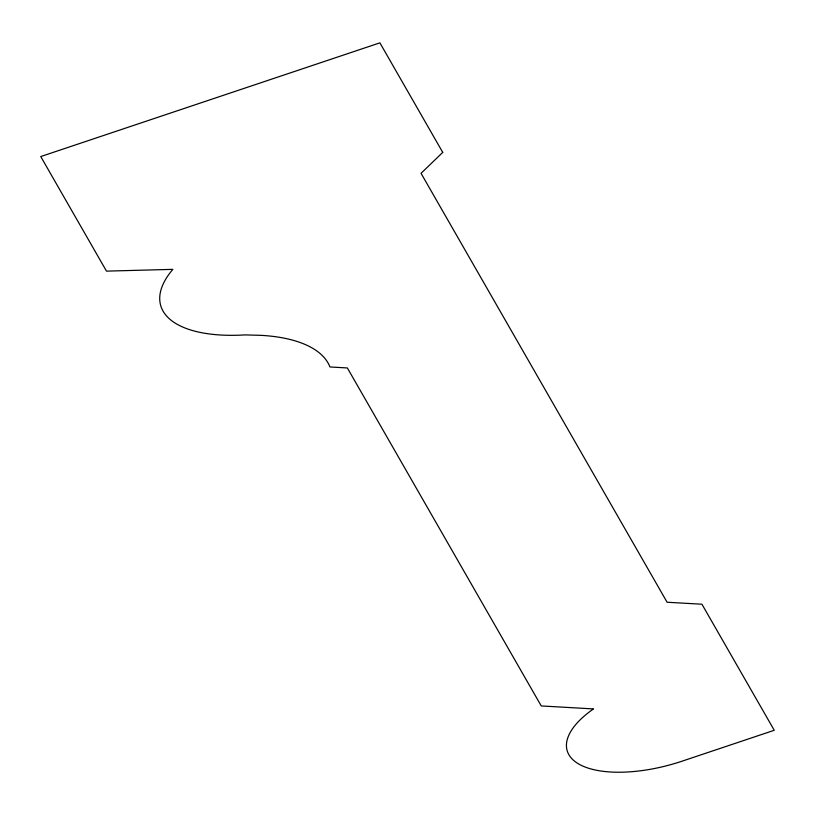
<?xml version="1.0" encoding="UTF-8"?>
<svg xmlns="http://www.w3.org/2000/svg" width="815" height="815" viewBox="0 0 815 815"><rect width="100%" height="100%" fill="white"/><g stroke="black" fill="none" stroke-linecap="round" stroke-linejoin="round"><path stroke-width="1.22" d="M442.739 152.385L421.049 173.32L667.098 602.244L701.939 604.221L774.25 730.281L683.805 760.599A97.433 41.942 -15.9 0 1 578.905 764.103A97.433 41.942 -15.9 0 1 593.503 708.918L541.252 705.943L347.363 367.952L329.943 366.964A154.86 66.667 -15.9 0 0 261.258 335.352L245.06 334.904A134.057 57.712 -15.9 0 1 172.862 269.358L106.48 271.13L40.75 156.551L379.902 42.849L442.739 152.385"/></g></svg>
